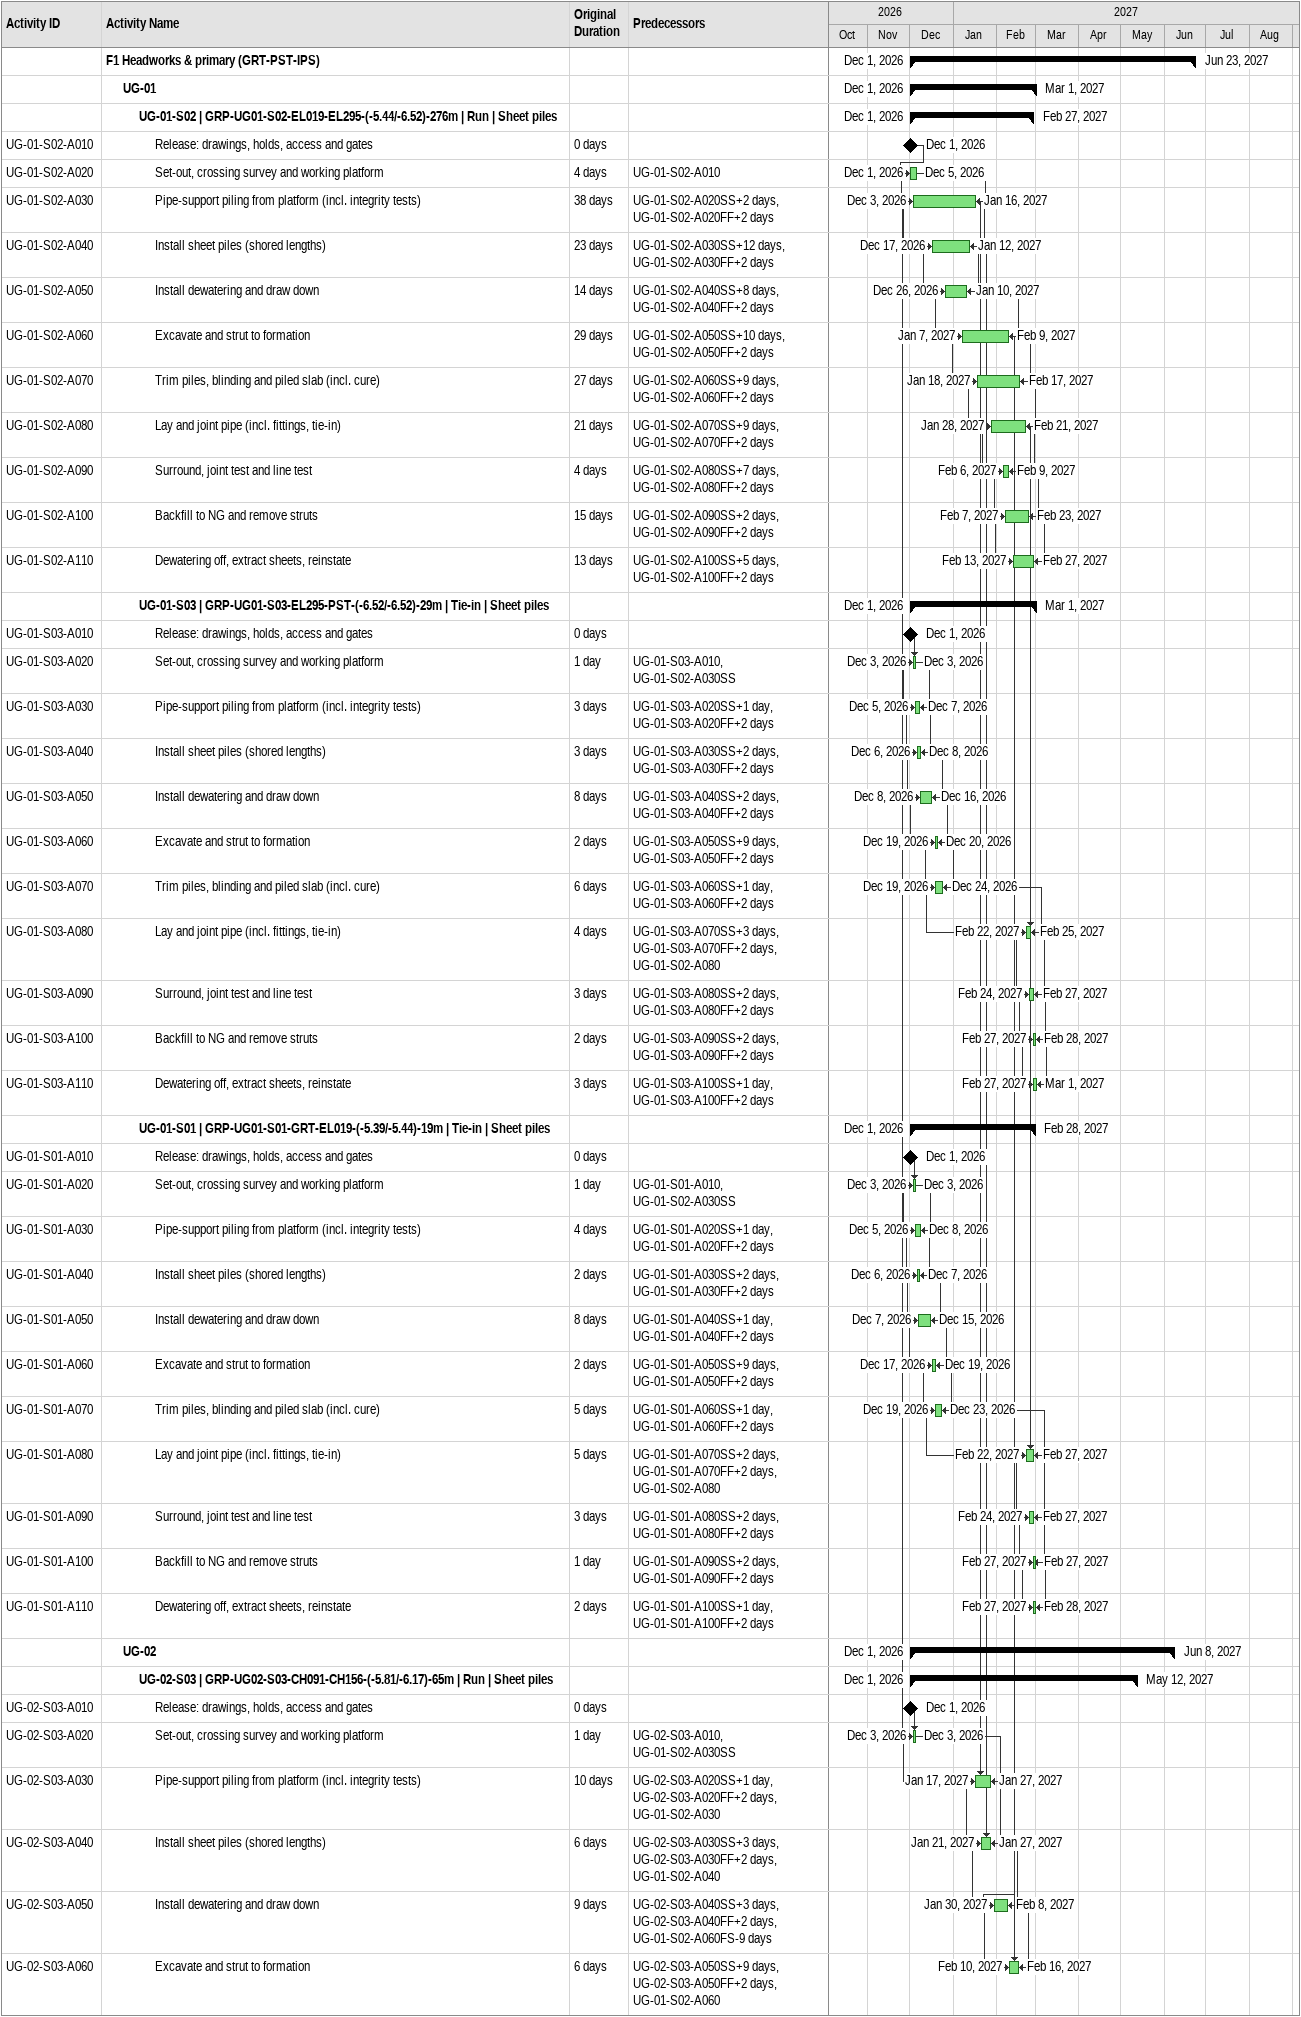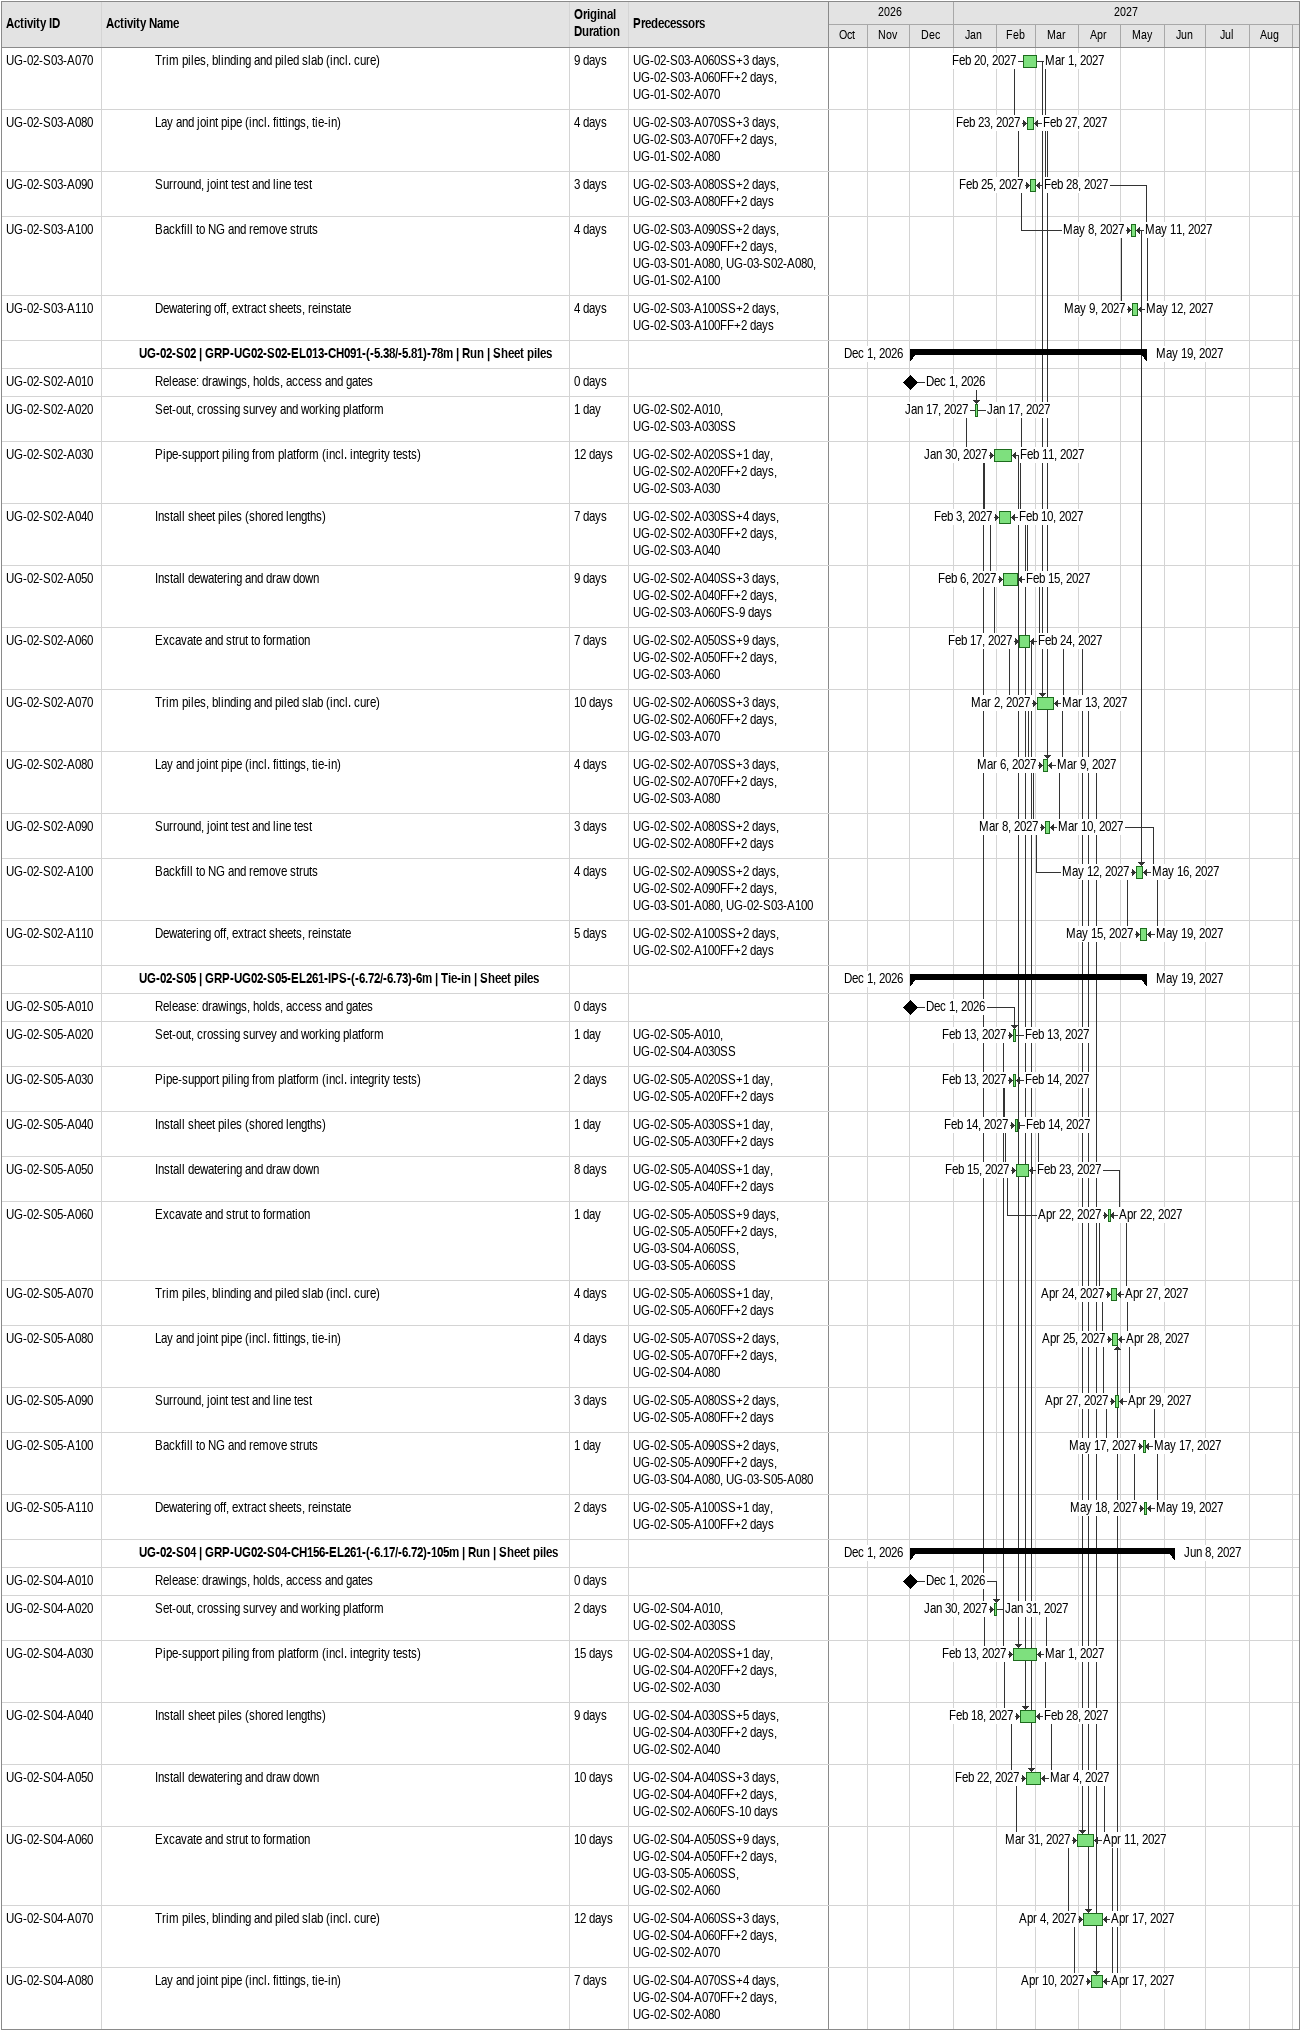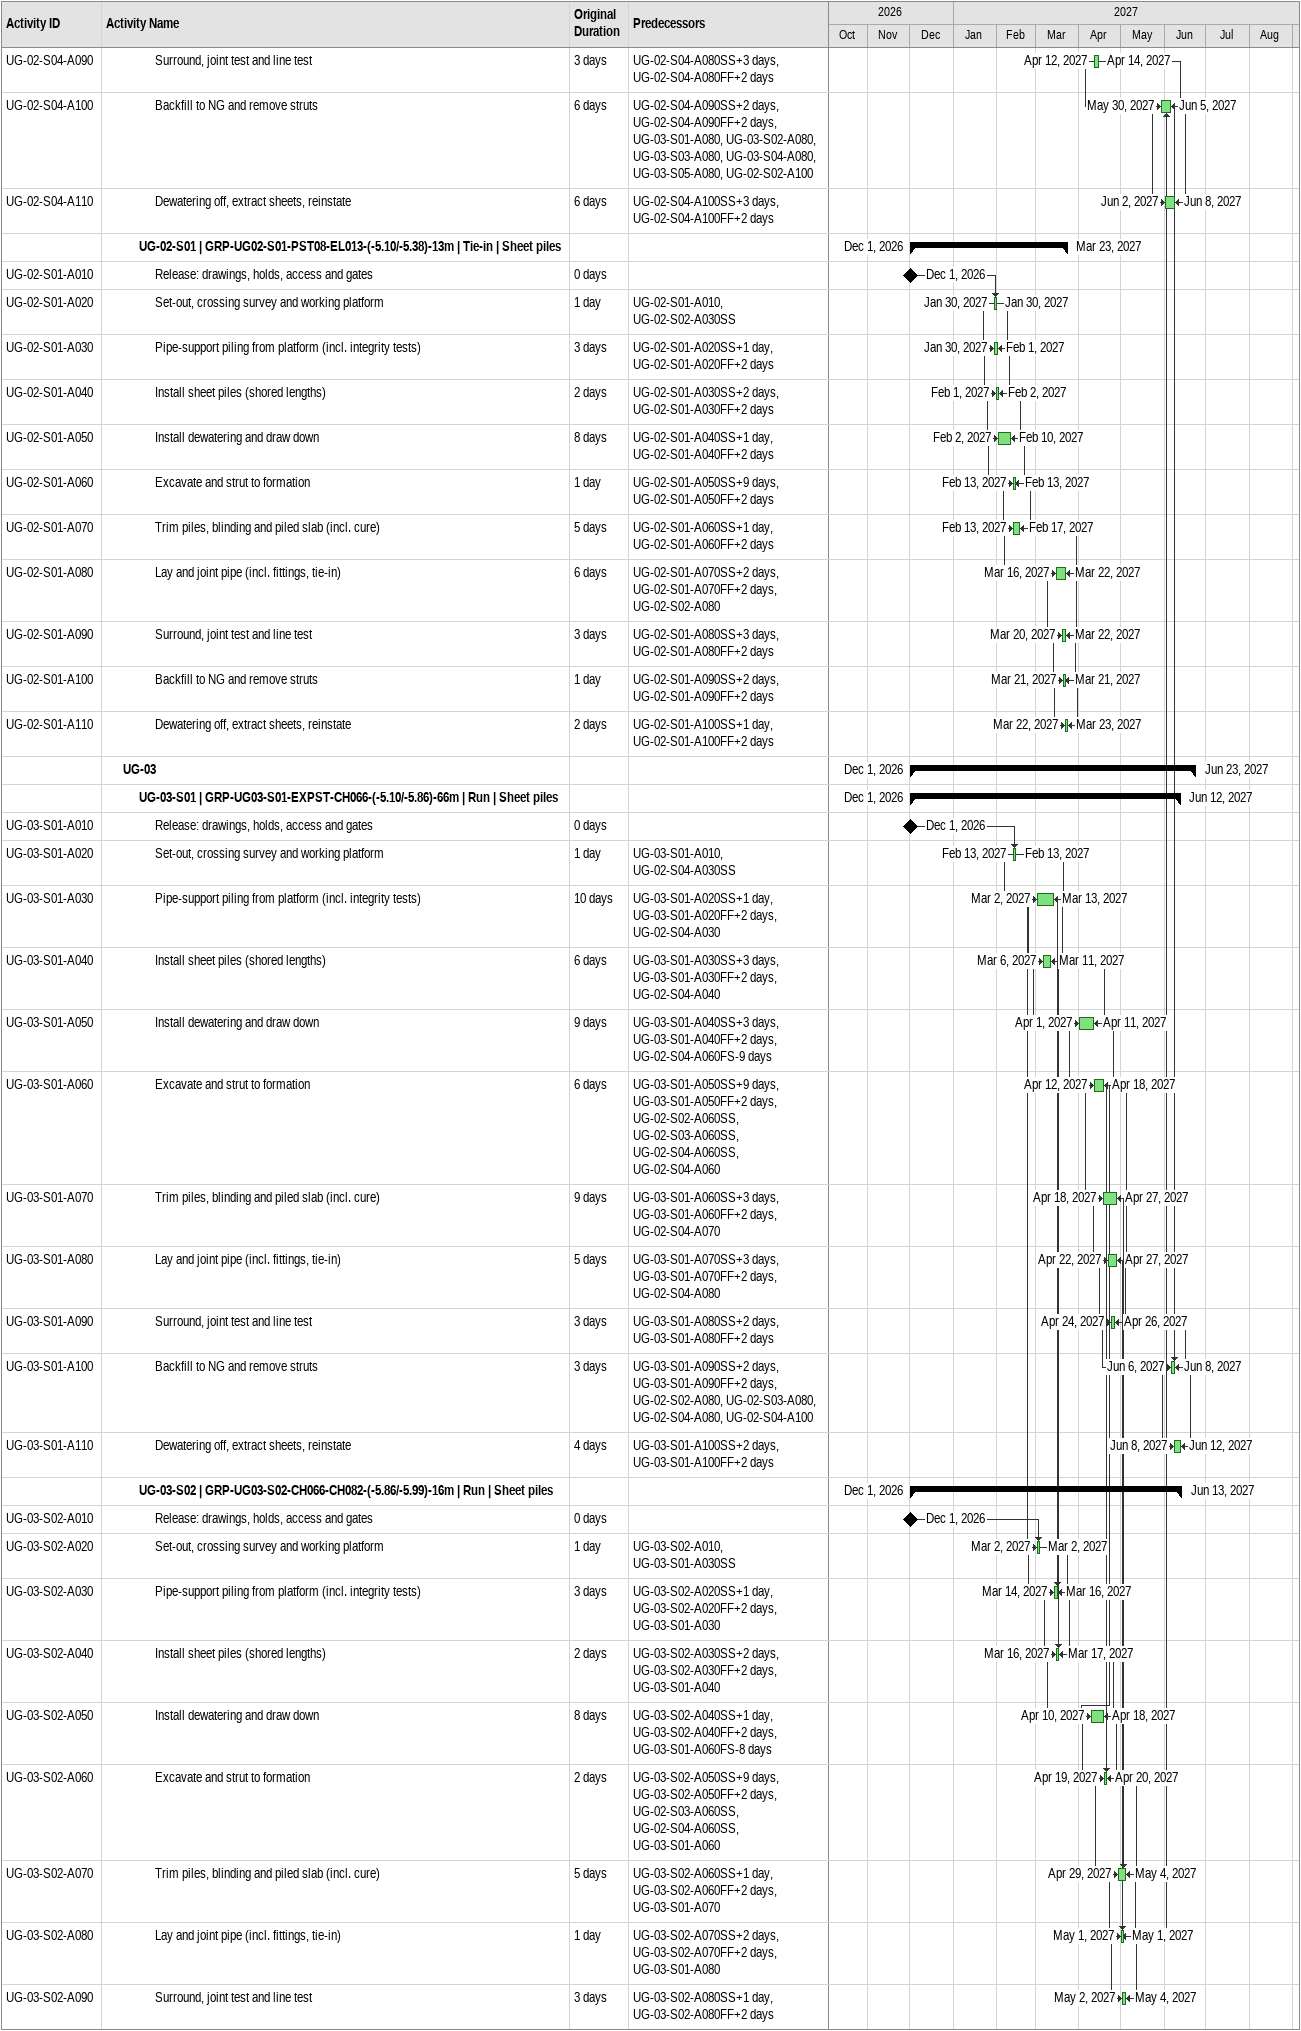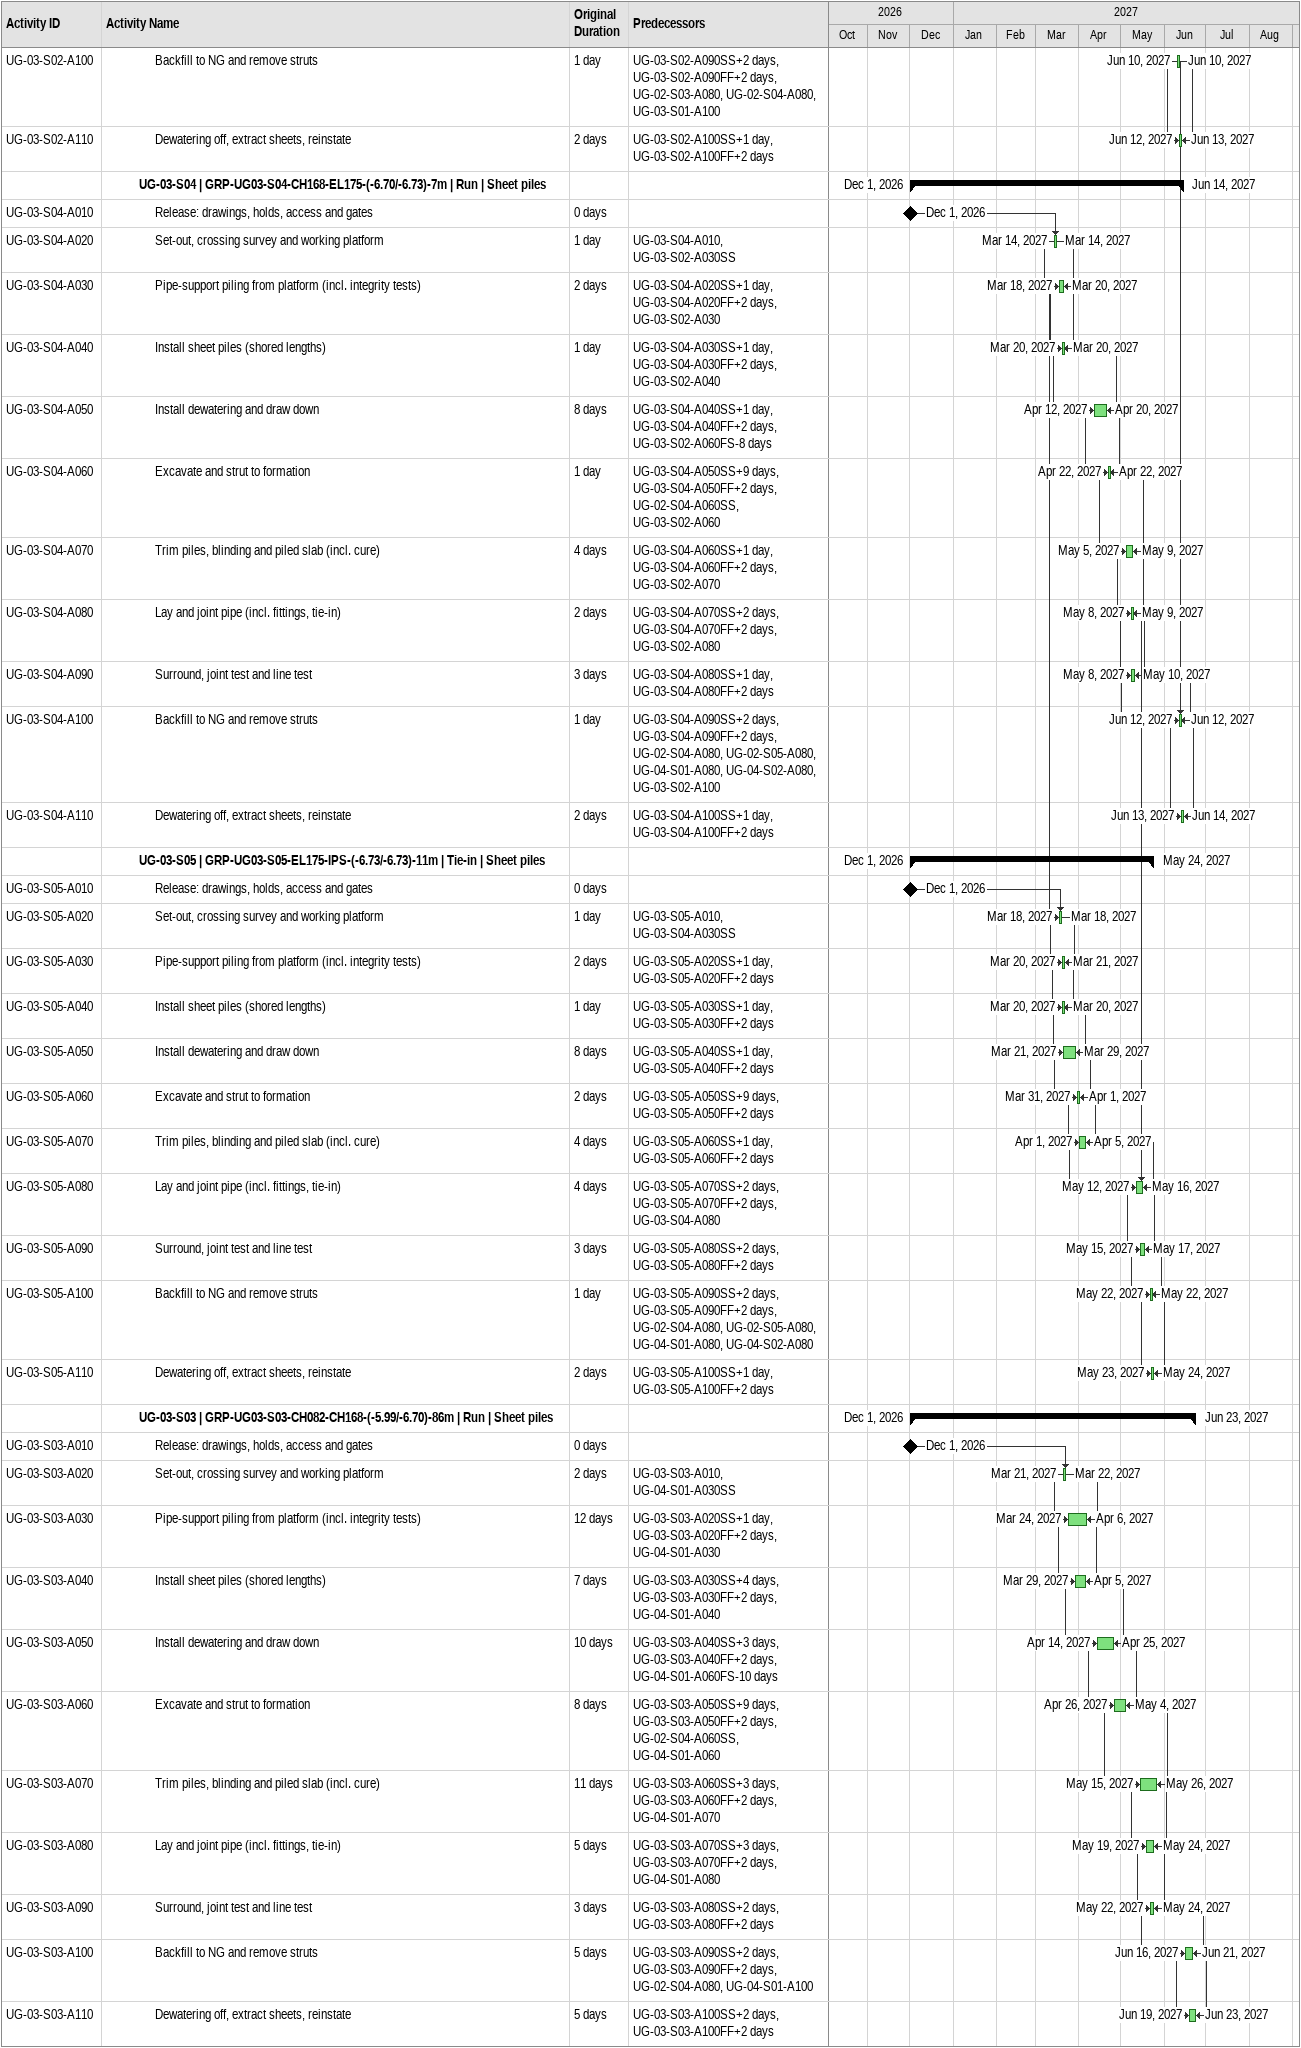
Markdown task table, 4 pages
| ID | Level | Task | Original duration | Start | Finish | Predecessors |
|---|---|---|---|---|---|---|
|  | 1 | **F1 Headworks & primary (GRT-PST-IPS)** |  | 2026-12-01 | 2027-06-23 |  |
|  | 2 | **UG-01** |  | 2026-12-01 | 2027-03-01 |  |
|  | 3 | **UG-01-S02 \| GRP-UG01-S02-EL019-EL295-(-5.44/-6.52)-276m \| Run \| Sheet piles** |  | 2026-12-01 | 2027-02-27 |  |
| UG-01-S02-A010 | 4 | Release: drawings, holds, access and gates | 0d | 2026-12-01 | 2026-12-01 |  |
| UG-01-S02-A020 | 4 | Set-out, crossing survey and working platform | 4d | 2026-12-01 | 2026-12-05 | UG-01-S02-A010 |
| UG-01-S02-A030 | 4 | Pipe-support piling from platform (incl. integrity tests) | 38d | 2026-12-03 | 2027-01-16 | UG-01-S02-A020SS+2d, UG-01-S02-A020FF+2d |
| UG-01-S02-A040 | 4 | Install sheet piles (shored lengths) | 23d | 2026-12-17 | 2027-01-12 | UG-01-S02-A030SS+12d, UG-01-S02-A030FF+2d |
| UG-01-S02-A050 | 4 | Install dewatering and draw down | 14d | 2026-12-26 | 2027-01-10 | UG-01-S02-A040SS+8d, UG-01-S02-A040FF+2d |
| UG-01-S02-A060 | 4 | Excavate and strut to formation | 29d | 2027-01-07 | 2027-02-09 | UG-01-S02-A050SS+10d, UG-01-S02-A050FF+2d |
| UG-01-S02-A070 | 4 | Trim piles, blinding and piled slab (incl. cure) | 27d | 2027-01-18 | 2027-02-17 | UG-01-S02-A060SS+9d, UG-01-S02-A060FF+2d |
| UG-01-S02-A080 | 4 | Lay and joint pipe (incl. fittings, tie-in) | 21d | 2027-01-28 | 2027-02-21 | UG-01-S02-A070SS+9d, UG-01-S02-A070FF+2d |
| UG-01-S02-A090 | 4 | Surround, joint test and line test | 4d | 2027-02-06 | 2027-02-09 | UG-01-S02-A080SS+7d, UG-01-S02-A080FF+2d |
| UG-01-S02-A100 | 4 | Backfill to NG and remove struts | 15d | 2027-02-07 | 2027-02-23 | UG-01-S02-A090SS+2d, UG-01-S02-A090FF+2d |
| UG-01-S02-A110 | 4 | Dewatering off, extract sheets, reinstate | 13d | 2027-02-13 | 2027-02-27 | UG-01-S02-A100SS+5d, UG-01-S02-A100FF+2d |
|  | 3 | **UG-01-S03 \| GRP-UG01-S03-EL295-PST-(-6.52/-6.52)-29m \| Tie-in \| Sheet piles** |  | 2026-12-01 | 2027-03-01 |  |
| UG-01-S03-A010 | 4 | Release: drawings, holds, access and gates | 0d | 2026-12-01 | 2026-12-01 |  |
| UG-01-S03-A020 | 4 | Set-out, crossing survey and working platform | 1d | 2026-12-03 | 2026-12-03 | UG-01-S03-A010, UG-01-S02-A030SS |
| UG-01-S03-A030 | 4 | Pipe-support piling from platform (incl. integrity tests) | 3d | 2026-12-05 | 2026-12-07 | UG-01-S03-A020SS+1d, UG-01-S03-A020FF+2d |
| UG-01-S03-A040 | 4 | Install sheet piles (shored lengths) | 3d | 2026-12-06 | 2026-12-08 | UG-01-S03-A030SS+2d, UG-01-S03-A030FF+2d |
| UG-01-S03-A050 | 4 | Install dewatering and draw down | 8d | 2026-12-08 | 2026-12-16 | UG-01-S03-A040SS+2d, UG-01-S03-A040FF+2d |
| UG-01-S03-A060 | 4 | Excavate and strut to formation | 2d | 2026-12-19 | 2026-12-20 | UG-01-S03-A050SS+9d, UG-01-S03-A050FF+2d |
| UG-01-S03-A070 | 4 | Trim piles, blinding and piled slab (incl. cure) | 6d | 2026-12-19 | 2026-12-24 | UG-01-S03-A060SS+1d, UG-01-S03-A060FF+2d |
| UG-01-S03-A080 | 4 | Lay and joint pipe (incl. fittings, tie-in) | 4d | 2027-02-22 | 2027-02-25 | UG-01-S03-A070SS+3d, UG-01-S03-A070FF+2d, UG-01-S02-A080 |
| UG-01-S03-A090 | 4 | Surround, joint test and line test | 3d | 2027-02-24 | 2027-02-27 | UG-01-S03-A080SS+2d, UG-01-S03-A080FF+2d |
| UG-01-S03-A100 | 4 | Backfill to NG and remove struts | 2d | 2027-02-27 | 2027-02-28 | UG-01-S03-A090SS+2d, UG-01-S03-A090FF+2d |
| UG-01-S03-A110 | 4 | Dewatering off, extract sheets, reinstate | 3d | 2027-02-27 | 2027-03-01 | UG-01-S03-A100SS+1d, UG-01-S03-A100FF+2d |
|  | 3 | **UG-01-S01 \| GRP-UG01-S01-GRT-EL019-(-5.39/-5.44)-19m \| Tie-in \| Sheet piles** |  | 2026-12-01 | 2027-02-28 |  |
| UG-01-S01-A010 | 4 | Release: drawings, holds, access and gates | 0d | 2026-12-01 | 2026-12-01 |  |
| UG-01-S01-A020 | 4 | Set-out, crossing survey and working platform | 1d | 2026-12-03 | 2026-12-03 | UG-01-S01-A010, UG-01-S02-A030SS |
| UG-01-S01-A030 | 4 | Pipe-support piling from platform (incl. integrity tests) | 4d | 2026-12-05 | 2026-12-08 | UG-01-S01-A020SS+1d, UG-01-S01-A020FF+2d |
| UG-01-S01-A040 | 4 | Install sheet piles (shored lengths) | 2d | 2026-12-06 | 2026-12-07 | UG-01-S01-A030SS+2d, UG-01-S01-A030FF+2d |
| UG-01-S01-A050 | 4 | Install dewatering and draw down | 8d | 2026-12-07 | 2026-12-15 | UG-01-S01-A040SS+1d, UG-01-S01-A040FF+2d |
| UG-01-S01-A060 | 4 | Excavate and strut to formation | 2d | 2026-12-17 | 2026-12-19 | UG-01-S01-A050SS+9d, UG-01-S01-A050FF+2d |
| UG-01-S01-A070 | 4 | Trim piles, blinding and piled slab (incl. cure) | 5d | 2026-12-19 | 2026-12-23 | UG-01-S01-A060SS+1d, UG-01-S01-A060FF+2d |
| UG-01-S01-A080 | 4 | Lay and joint pipe (incl. fittings, tie-in) | 5d | 2027-02-22 | 2027-02-27 | UG-01-S01-A070SS+2d, UG-01-S01-A070FF+2d, UG-01-S02-A080 |
| UG-01-S01-A090 | 4 | Surround, joint test and line test | 3d | 2027-02-24 | 2027-02-27 | UG-01-S01-A080SS+2d, UG-01-S01-A080FF+2d |
| UG-01-S01-A100 | 4 | Backfill to NG and remove struts | 1d | 2027-02-27 | 2027-02-27 | UG-01-S01-A090SS+2d, UG-01-S01-A090FF+2d |
| UG-01-S01-A110 | 4 | Dewatering off, extract sheets, reinstate | 2d | 2027-02-27 | 2027-02-28 | UG-01-S01-A100SS+1d, UG-01-S01-A100FF+2d |
|  | 2 | **UG-02** |  | 2026-12-01 | 2027-06-08 |  |
|  | 3 | **UG-02-S03 \| GRP-UG02-S03-CH091-CH156-(-5.81/-6.17)-65m \| Run \| Sheet piles** |  | 2026-12-01 | 2027-05-12 |  |
| UG-02-S03-A010 | 4 | Release: drawings, holds, access and gates | 0d | 2026-12-01 | 2026-12-01 |  |
| UG-02-S03-A020 | 4 | Set-out, crossing survey and working platform | 1d | 2026-12-03 | 2026-12-03 | UG-02-S03-A010, UG-01-S02-A030SS |
| UG-02-S03-A030 | 4 | Pipe-support piling from platform (incl. integrity tests) | 10d | 2027-01-17 | 2027-01-27 | UG-02-S03-A020SS+1d, UG-02-S03-A020FF+2d, UG-01-S02-A030 |
| UG-02-S03-A040 | 4 | Install sheet piles (shored lengths) | 6d | 2027-01-21 | 2027-01-27 | UG-02-S03-A030SS+3d, UG-02-S03-A030FF+2d, UG-01-S02-A040 |
| UG-02-S03-A050 | 4 | Install dewatering and draw down | 9d | 2027-01-30 | 2027-02-08 | UG-02-S03-A040SS+3d, UG-02-S03-A040FF+2d, UG-01-S02-A060FS-9d |
| UG-02-S03-A060 | 4 | Excavate and strut to formation | 6d | 2027-02-10 | 2027-02-16 | UG-02-S03-A050SS+9d, UG-02-S03-A050FF+2d, UG-01-S02-A060 |
| UG-02-S03-A070 | 4 | Trim piles, blinding and piled slab (incl. cure) | 9d | 2027-02-20 | 2027-03-01 | UG-02-S03-A060SS+3d, UG-02-S03-A060FF+2d, UG-01-S02-A070 |
| UG-02-S03-A080 | 4 | Lay and joint pipe (incl. fittings, tie-in) | 4d | 2027-02-23 | 2027-02-27 | UG-02-S03-A070SS+3d, UG-02-S03-A070FF+2d, UG-01-S02-A080 |
| UG-02-S03-A090 | 4 | Surround, joint test and line test | 3d | 2027-02-25 | 2027-02-28 | UG-02-S03-A080SS+2d, UG-02-S03-A080FF+2d |
| UG-02-S03-A100 | 4 | Backfill to NG and remove struts | 4d | 2027-05-08 | 2027-05-11 | UG-02-S03-A090SS+2d, UG-02-S03-A090FF+2d, UG-03-S01-A080, UG-03-S02-A080, UG-01-S02-A100 |
| UG-02-S03-A110 | 4 | Dewatering off, extract sheets, reinstate | 4d | 2027-05-09 | 2027-05-12 | UG-02-S03-A100SS+2d, UG-02-S03-A100FF+2d |
|  | 3 | **UG-02-S02 \| GRP-UG02-S02-EL013-CH091-(-5.38/-5.81)-78m \| Run \| Sheet piles** |  | 2026-12-01 | 2027-05-19 |  |
| UG-02-S02-A010 | 4 | Release: drawings, holds, access and gates | 0d | 2026-12-01 | 2026-12-01 |  |
| UG-02-S02-A020 | 4 | Set-out, crossing survey and working platform | 1d | 2027-01-17 | 2027-01-17 | UG-02-S02-A010, UG-02-S03-A030SS |
| UG-02-S02-A030 | 4 | Pipe-support piling from platform (incl. integrity tests) | 12d | 2027-01-30 | 2027-02-11 | UG-02-S02-A020SS+1d, UG-02-S02-A020FF+2d, UG-02-S03-A030 |
| UG-02-S02-A040 | 4 | Install sheet piles (shored lengths) | 7d | 2027-02-03 | 2027-02-10 | UG-02-S02-A030SS+4d, UG-02-S02-A030FF+2d, UG-02-S03-A040 |
| UG-02-S02-A050 | 4 | Install dewatering and draw down | 9d | 2027-02-06 | 2027-02-15 | UG-02-S02-A040SS+3d, UG-02-S02-A040FF+2d, UG-02-S03-A060FS-9d |
| UG-02-S02-A060 | 4 | Excavate and strut to formation | 7d | 2027-02-17 | 2027-02-24 | UG-02-S02-A050SS+9d, UG-02-S02-A050FF+2d, UG-02-S03-A060 |
| UG-02-S02-A070 | 4 | Trim piles, blinding and piled slab (incl. cure) | 10d | 2027-03-02 | 2027-03-13 | UG-02-S02-A060SS+3d, UG-02-S02-A060FF+2d, UG-02-S03-A070 |
| UG-02-S02-A080 | 4 | Lay and joint pipe (incl. fittings, tie-in) | 4d | 2027-03-06 | 2027-03-09 | UG-02-S02-A070SS+3d, UG-02-S02-A070FF+2d, UG-02-S03-A080 |
| UG-02-S02-A090 | 4 | Surround, joint test and line test | 3d | 2027-03-08 | 2027-03-10 | UG-02-S02-A080SS+2d, UG-02-S02-A080FF+2d |
| UG-02-S02-A100 | 4 | Backfill to NG and remove struts | 4d | 2027-05-12 | 2027-05-16 | UG-02-S02-A090SS+2d, UG-02-S02-A090FF+2d, UG-03-S01-A080, UG-02-S03-A100 |
| UG-02-S02-A110 | 4 | Dewatering off, extract sheets, reinstate | 5d | 2027-05-15 | 2027-05-19 | UG-02-S02-A100SS+2d, UG-02-S02-A100FF+2d |
|  | 3 | **UG-02-S05 \| GRP-UG02-S05-EL261-IPS-(-6.72/-6.73)-6m \| Tie-in \| Sheet piles** |  | 2026-12-01 | 2027-05-19 |  |
| UG-02-S05-A010 | 4 | Release: drawings, holds, access and gates | 0d | 2026-12-01 | 2026-12-01 |  |
| UG-02-S05-A020 | 4 | Set-out, crossing survey and working platform | 1d | 2027-02-13 | 2027-02-13 | UG-02-S05-A010, UG-02-S04-A030SS |
| UG-02-S05-A030 | 4 | Pipe-support piling from platform (incl. integrity tests) | 2d | 2027-02-13 | 2027-02-14 | UG-02-S05-A020SS+1d, UG-02-S05-A020FF+2d |
| UG-02-S05-A040 | 4 | Install sheet piles (shored lengths) | 1d | 2027-02-14 | 2027-02-14 | UG-02-S05-A030SS+1d, UG-02-S05-A030FF+2d |
| UG-02-S05-A050 | 4 | Install dewatering and draw down | 8d | 2027-02-15 | 2027-02-23 | UG-02-S05-A040SS+1d, UG-02-S05-A040FF+2d |
| UG-02-S05-A060 | 4 | Excavate and strut to formation | 1d | 2027-04-22 | 2027-04-22 | UG-02-S05-A050SS+9d, UG-02-S05-A050FF+2d, UG-03-S04-A060SS, UG-03-S05-A060SS |
| UG-02-S05-A070 | 4 | Trim piles, blinding and piled slab (incl. cure) | 4d | 2027-04-24 | 2027-04-27 | UG-02-S05-A060SS+1d, UG-02-S05-A060FF+2d |
| UG-02-S05-A080 | 4 | Lay and joint pipe (incl. fittings, tie-in) | 4d | 2027-04-25 | 2027-04-28 | UG-02-S05-A070SS+2d, UG-02-S05-A070FF+2d, UG-02-S04-A080 |
| UG-02-S05-A090 | 4 | Surround, joint test and line test | 3d | 2027-04-27 | 2027-04-29 | UG-02-S05-A080SS+2d, UG-02-S05-A080FF+2d |
| UG-02-S05-A100 | 4 | Backfill to NG and remove struts | 1d | 2027-05-17 | 2027-05-17 | UG-02-S05-A090SS+2d, UG-02-S05-A090FF+2d, UG-03-S04-A080, UG-03-S05-A080 |
| UG-02-S05-A110 | 4 | Dewatering off, extract sheets, reinstate | 2d | 2027-05-18 | 2027-05-19 | UG-02-S05-A100SS+1d, UG-02-S05-A100FF+2d |
|  | 3 | **UG-02-S04 \| GRP-UG02-S04-CH156-EL261-(-6.17/-6.72)-105m \| Run \| Sheet piles** |  | 2026-12-01 | 2027-06-08 |  |
| UG-02-S04-A010 | 4 | Release: drawings, holds, access and gates | 0d | 2026-12-01 | 2026-12-01 |  |
| UG-02-S04-A020 | 4 | Set-out, crossing survey and working platform | 2d | 2027-01-30 | 2027-01-31 | UG-02-S04-A010, UG-02-S02-A030SS |
| UG-02-S04-A030 | 4 | Pipe-support piling from platform (incl. integrity tests) | 15d | 2027-02-13 | 2027-03-01 | UG-02-S04-A020SS+1d, UG-02-S04-A020FF+2d, UG-02-S02-A030 |
| UG-02-S04-A040 | 4 | Install sheet piles (shored lengths) | 9d | 2027-02-18 | 2027-02-28 | UG-02-S04-A030SS+5d, UG-02-S04-A030FF+2d, UG-02-S02-A040 |
| UG-02-S04-A050 | 4 | Install dewatering and draw down | 10d | 2027-02-22 | 2027-03-04 | UG-02-S04-A040SS+3d, UG-02-S04-A040FF+2d, UG-02-S02-A060FS-10d |
| UG-02-S04-A060 | 4 | Excavate and strut to formation | 10d | 2027-03-31 | 2027-04-11 | UG-02-S04-A050SS+9d, UG-02-S04-A050FF+2d, UG-03-S05-A060SS, UG-02-S02-A060 |
| UG-02-S04-A070 | 4 | Trim piles, blinding and piled slab (incl. cure) | 12d | 2027-04-04 | 2027-04-17 | UG-02-S04-A060SS+3d, UG-02-S04-A060FF+2d, UG-02-S02-A070 |
| UG-02-S04-A080 | 4 | Lay and joint pipe (incl. fittings, tie-in) | 7d | 2027-04-10 | 2027-04-17 | UG-02-S04-A070SS+4d, UG-02-S04-A070FF+2d, UG-02-S02-A080 |
| UG-02-S04-A090 | 4 | Surround, joint test and line test | 3d | 2027-04-12 | 2027-04-14 | UG-02-S04-A080SS+3d, UG-02-S04-A080FF+2d |
| UG-02-S04-A100 | 4 | Backfill to NG and remove struts | 6d | 2027-05-30 | 2027-06-05 | UG-02-S04-A090SS+2d, UG-02-S04-A090FF+2d, UG-03-S01-A080, UG-03-S02-A080, UG-03-S03-A080, UG-03-S04-A080, UG-03-S05-A080, UG-02-S02-A100 |
| UG-02-S04-A110 | 4 | Dewatering off, extract sheets, reinstate | 6d | 2027-06-02 | 2027-06-08 | UG-02-S04-A100SS+3d, UG-02-S04-A100FF+2d |
|  | 3 | **UG-02-S01 \| GRP-UG02-S01-PST08-EL013-(-5.10/-5.38)-13m \| Tie-in \| Sheet piles** |  | 2026-12-01 | 2027-03-23 |  |
| UG-02-S01-A010 | 4 | Release: drawings, holds, access and gates | 0d | 2026-12-01 | 2026-12-01 |  |
| UG-02-S01-A020 | 4 | Set-out, crossing survey and working platform | 1d | 2027-01-30 | 2027-01-30 | UG-02-S01-A010, UG-02-S02-A030SS |
| UG-02-S01-A030 | 4 | Pipe-support piling from platform (incl. integrity tests) | 3d | 2027-01-30 | 2027-02-01 | UG-02-S01-A020SS+1d, UG-02-S01-A020FF+2d |
| UG-02-S01-A040 | 4 | Install sheet piles (shored lengths) | 2d | 2027-02-01 | 2027-02-02 | UG-02-S01-A030SS+2d, UG-02-S01-A030FF+2d |
| UG-02-S01-A050 | 4 | Install dewatering and draw down | 8d | 2027-02-02 | 2027-02-10 | UG-02-S01-A040SS+1d, UG-02-S01-A040FF+2d |
| UG-02-S01-A060 | 4 | Excavate and strut to formation | 1d | 2027-02-13 | 2027-02-13 | UG-02-S01-A050SS+9d, UG-02-S01-A050FF+2d |
| UG-02-S01-A070 | 4 | Trim piles, blinding and piled slab (incl. cure) | 5d | 2027-02-13 | 2027-02-17 | UG-02-S01-A060SS+1d, UG-02-S01-A060FF+2d |
| UG-02-S01-A080 | 4 | Lay and joint pipe (incl. fittings, tie-in) | 6d | 2027-03-16 | 2027-03-22 | UG-02-S01-A070SS+2d, UG-02-S01-A070FF+2d, UG-02-S02-A080 |
| UG-02-S01-A090 | 4 | Surround, joint test and line test | 3d | 2027-03-20 | 2027-03-22 | UG-02-S01-A080SS+3d, UG-02-S01-A080FF+2d |
| UG-02-S01-A100 | 4 | Backfill to NG and remove struts | 1d | 2027-03-21 | 2027-03-21 | UG-02-S01-A090SS+2d, UG-02-S01-A090FF+2d |
| UG-02-S01-A110 | 4 | Dewatering off, extract sheets, reinstate | 2d | 2027-03-22 | 2027-03-23 | UG-02-S01-A100SS+1d, UG-02-S01-A100FF+2d |
|  | 2 | **UG-03** |  | 2026-12-01 | 2027-06-23 |  |
|  | 3 | **UG-03-S01 \| GRP-UG03-S01-EXPST-CH066-(-5.10/-5.86)-66m \| Run \| Sheet piles** |  | 2026-12-01 | 2027-06-12 |  |
| UG-03-S01-A010 | 4 | Release: drawings, holds, access and gates | 0d | 2026-12-01 | 2026-12-01 |  |
| UG-03-S01-A020 | 4 | Set-out, crossing survey and working platform | 1d | 2027-02-13 | 2027-02-13 | UG-03-S01-A010, UG-02-S04-A030SS |
| UG-03-S01-A030 | 4 | Pipe-support piling from platform (incl. integrity tests) | 10d | 2027-03-02 | 2027-03-13 | UG-03-S01-A020SS+1d, UG-03-S01-A020FF+2d, UG-02-S04-A030 |
| UG-03-S01-A040 | 4 | Install sheet piles (shored lengths) | 6d | 2027-03-06 | 2027-03-11 | UG-03-S01-A030SS+3d, UG-03-S01-A030FF+2d, UG-02-S04-A040 |
| UG-03-S01-A050 | 4 | Install dewatering and draw down | 9d | 2027-04-01 | 2027-04-11 | UG-03-S01-A040SS+3d, UG-03-S01-A040FF+2d, UG-02-S04-A060FS-9d |
| UG-03-S01-A060 | 4 | Excavate and strut to formation | 6d | 2027-04-12 | 2027-04-18 | UG-03-S01-A050SS+9d, UG-03-S01-A050FF+2d, UG-02-S02-A060SS, UG-02-S03-A060SS, UG-02-S04-A060SS, UG-02-S04-A060 |
| UG-03-S01-A070 | 4 | Trim piles, blinding and piled slab (incl. cure) | 9d | 2027-04-18 | 2027-04-27 | UG-03-S01-A060SS+3d, UG-03-S01-A060FF+2d, UG-02-S04-A070 |
| UG-03-S01-A080 | 4 | Lay and joint pipe (incl. fittings, tie-in) | 5d | 2027-04-22 | 2027-04-27 | UG-03-S01-A070SS+3d, UG-03-S01-A070FF+2d, UG-02-S04-A080 |
| UG-03-S01-A090 | 4 | Surround, joint test and line test | 3d | 2027-04-24 | 2027-04-26 | UG-03-S01-A080SS+2d, UG-03-S01-A080FF+2d |
| UG-03-S01-A100 | 4 | Backfill to NG and remove struts | 3d | 2027-06-06 | 2027-06-08 | UG-03-S01-A090SS+2d, UG-03-S01-A090FF+2d, UG-02-S02-A080, UG-02-S03-A080, UG-02-S04-A080, UG-02-S04-A100 |
| UG-03-S01-A110 | 4 | Dewatering off, extract sheets, reinstate | 4d | 2027-06-08 | 2027-06-12 | UG-03-S01-A100SS+2d, UG-03-S01-A100FF+2d |
|  | 3 | **UG-03-S02 \| GRP-UG03-S02-CH066-CH082-(-5.86/-5.99)-16m \| Run \| Sheet piles** |  | 2026-12-01 | 2027-06-13 |  |
| UG-03-S02-A010 | 4 | Release: drawings, holds, access and gates | 0d | 2026-12-01 | 2026-12-01 |  |
| UG-03-S02-A020 | 4 | Set-out, crossing survey and working platform | 1d | 2027-03-02 | 2027-03-02 | UG-03-S02-A010, UG-03-S01-A030SS |
| UG-03-S02-A030 | 4 | Pipe-support piling from platform (incl. integrity tests) | 3d | 2027-03-14 | 2027-03-16 | UG-03-S02-A020SS+1d, UG-03-S02-A020FF+2d, UG-03-S01-A030 |
| UG-03-S02-A040 | 4 | Install sheet piles (shored lengths) | 2d | 2027-03-16 | 2027-03-17 | UG-03-S02-A030SS+2d, UG-03-S02-A030FF+2d, UG-03-S01-A040 |
| UG-03-S02-A050 | 4 | Install dewatering and draw down | 8d | 2027-04-10 | 2027-04-18 | UG-03-S02-A040SS+1d, UG-03-S02-A040FF+2d, UG-03-S01-A060FS-8d |
| UG-03-S02-A060 | 4 | Excavate and strut to formation | 2d | 2027-04-19 | 2027-04-20 | UG-03-S02-A050SS+9d, UG-03-S02-A050FF+2d, UG-02-S03-A060SS, UG-02-S04-A060SS, UG-03-S01-A060 |
| UG-03-S02-A070 | 4 | Trim piles, blinding and piled slab (incl. cure) | 5d | 2027-04-29 | 2027-05-04 | UG-03-S02-A060SS+1d, UG-03-S02-A060FF+2d, UG-03-S01-A070 |
| UG-03-S02-A080 | 4 | Lay and joint pipe (incl. fittings, tie-in) | 1d | 2027-05-01 | 2027-05-01 | UG-03-S02-A070SS+2d, UG-03-S02-A070FF+2d, UG-03-S01-A080 |
| UG-03-S02-A090 | 4 | Surround, joint test and line test | 3d | 2027-05-02 | 2027-05-04 | UG-03-S02-A080SS+1d, UG-03-S02-A080FF+2d |
| UG-03-S02-A100 | 4 | Backfill to NG and remove struts | 1d | 2027-06-10 | 2027-06-10 | UG-03-S02-A090SS+2d, UG-03-S02-A090FF+2d, UG-02-S03-A080, UG-02-S04-A080, UG-03-S01-A100 |
| UG-03-S02-A110 | 4 | Dewatering off, extract sheets, reinstate | 2d | 2027-06-12 | 2027-06-13 | UG-03-S02-A100SS+1d, UG-03-S02-A100FF+2d |
|  | 3 | **UG-03-S04 \| GRP-UG03-S04-CH168-EL175-(-6.70/-6.73)-7m \| Run \| Sheet piles** |  | 2026-12-01 | 2027-06-14 |  |
| UG-03-S04-A010 | 4 | Release: drawings, holds, access and gates | 0d | 2026-12-01 | 2026-12-01 |  |
| UG-03-S04-A020 | 4 | Set-out, crossing survey and working platform | 1d | 2027-03-14 | 2027-03-14 | UG-03-S04-A010, UG-03-S02-A030SS |
| UG-03-S04-A030 | 4 | Pipe-support piling from platform (incl. integrity tests) | 2d | 2027-03-18 | 2027-03-20 | UG-03-S04-A020SS+1d, UG-03-S04-A020FF+2d, UG-03-S02-A030 |
| UG-03-S04-A040 | 4 | Install sheet piles (shored lengths) | 1d | 2027-03-20 | 2027-03-20 | UG-03-S04-A030SS+1d, UG-03-S04-A030FF+2d, UG-03-S02-A040 |
| UG-03-S04-A050 | 4 | Install dewatering and draw down | 8d | 2027-04-12 | 2027-04-20 | UG-03-S04-A040SS+1d, UG-03-S04-A040FF+2d, UG-03-S02-A060FS-8d |
| UG-03-S04-A060 | 4 | Excavate and strut to formation | 1d | 2027-04-22 | 2027-04-22 | UG-03-S04-A050SS+9d, UG-03-S04-A050FF+2d, UG-02-S04-A060SS, UG-03-S02-A060 |
| UG-03-S04-A070 | 4 | Trim piles, blinding and piled slab (incl. cure) | 4d | 2027-05-05 | 2027-05-09 | UG-03-S04-A060SS+1d, UG-03-S04-A060FF+2d, UG-03-S02-A070 |
| UG-03-S04-A080 | 4 | Lay and joint pipe (incl. fittings, tie-in) | 2d | 2027-05-08 | 2027-05-09 | UG-03-S04-A070SS+2d, UG-03-S04-A070FF+2d, UG-03-S02-A080 |
| UG-03-S04-A090 | 4 | Surround, joint test and line test | 3d | 2027-05-08 | 2027-05-10 | UG-03-S04-A080SS+1d, UG-03-S04-A080FF+2d |
| UG-03-S04-A100 | 4 | Backfill to NG and remove struts | 1d | 2027-06-12 | 2027-06-12 | UG-03-S04-A090SS+2d, UG-03-S04-A090FF+2d, UG-02-S04-A080, UG-02-S05-A080, UG-04-S01-A080, UG-04-S02-A080, UG-03-S02-A100 |
| UG-03-S04-A110 | 4 | Dewatering off, extract sheets, reinstate | 2d | 2027-06-13 | 2027-06-14 | UG-03-S04-A100SS+1d, UG-03-S04-A100FF+2d |
|  | 3 | **UG-03-S05 \| GRP-UG03-S05-EL175-IPS-(-6.73/-6.73)-11m \| Tie-in \| Sheet piles** |  | 2026-12-01 | 2027-05-24 |  |
| UG-03-S05-A010 | 4 | Release: drawings, holds, access and gates | 0d | 2026-12-01 | 2026-12-01 |  |
| UG-03-S05-A020 | 4 | Set-out, crossing survey and working platform | 1d | 2027-03-18 | 2027-03-18 | UG-03-S05-A010, UG-03-S04-A030SS |
| UG-03-S05-A030 | 4 | Pipe-support piling from platform (incl. integrity tests) | 2d | 2027-03-20 | 2027-03-21 | UG-03-S05-A020SS+1d, UG-03-S05-A020FF+2d |
| UG-03-S05-A040 | 4 | Install sheet piles (shored lengths) | 1d | 2027-03-20 | 2027-03-20 | UG-03-S05-A030SS+1d, UG-03-S05-A030FF+2d |
| UG-03-S05-A050 | 4 | Install dewatering and draw down | 8d | 2027-03-21 | 2027-03-29 | UG-03-S05-A040SS+1d, UG-03-S05-A040FF+2d |
| UG-03-S05-A060 | 4 | Excavate and strut to formation | 2d | 2027-03-31 | 2027-04-01 | UG-03-S05-A050SS+9d, UG-03-S05-A050FF+2d |
| UG-03-S05-A070 | 4 | Trim piles, blinding and piled slab (incl. cure) | 4d | 2027-04-01 | 2027-04-05 | UG-03-S05-A060SS+1d, UG-03-S05-A060FF+2d |
| UG-03-S05-A080 | 4 | Lay and joint pipe (incl. fittings, tie-in) | 4d | 2027-05-12 | 2027-05-16 | UG-03-S05-A070SS+2d, UG-03-S05-A070FF+2d, UG-03-S04-A080 |
| UG-03-S05-A090 | 4 | Surround, joint test and line test | 3d | 2027-05-15 | 2027-05-17 | UG-03-S05-A080SS+2d, UG-03-S05-A080FF+2d |
| UG-03-S05-A100 | 4 | Backfill to NG and remove struts | 1d | 2027-05-22 | 2027-05-22 | UG-03-S05-A090SS+2d, UG-03-S05-A090FF+2d, UG-02-S04-A080, UG-02-S05-A080, UG-04-S01-A080, UG-04-S02-A080 |
| UG-03-S05-A110 | 4 | Dewatering off, extract sheets, reinstate | 2d | 2027-05-23 | 2027-05-24 | UG-03-S05-A100SS+1d, UG-03-S05-A100FF+2d |
|  | 3 | **UG-03-S03 \| GRP-UG03-S03-CH082-CH168-(-5.99/-6.70)-86m \| Run \| Sheet piles** |  | 2026-12-01 | 2027-06-23 |  |
| UG-03-S03-A010 | 4 | Release: drawings, holds, access and gates | 0d | 2026-12-01 | 2026-12-01 |  |
| UG-03-S03-A020 | 4 | Set-out, crossing survey and working platform | 2d | 2027-03-21 | 2027-03-22 | UG-03-S03-A010, UG-04-S01-A030SS |
| UG-03-S03-A030 | 4 | Pipe-support piling from platform (incl. integrity tests) | 12d | 2027-03-24 | 2027-04-06 | UG-03-S03-A020SS+1d, UG-03-S03-A020FF+2d, UG-04-S01-A030 |
| UG-03-S03-A040 | 4 | Install sheet piles (shored lengths) | 7d | 2027-03-29 | 2027-04-05 | UG-03-S03-A030SS+4d, UG-03-S03-A030FF+2d, UG-04-S01-A040 |
| UG-03-S03-A050 | 4 | Install dewatering and draw down | 10d | 2027-04-14 | 2027-04-25 | UG-03-S03-A040SS+3d, UG-03-S03-A040FF+2d, UG-04-S01-A060FS-10d |
| UG-03-S03-A060 | 4 | Excavate and strut to formation | 8d | 2027-04-26 | 2027-05-04 | UG-03-S03-A050SS+9d, UG-03-S03-A050FF+2d, UG-02-S04-A060SS, UG-04-S01-A060 |
| UG-03-S03-A070 | 4 | Trim piles, blinding and piled slab (incl. cure) | 11d | 2027-05-15 | 2027-05-26 | UG-03-S03-A060SS+3d, UG-03-S03-A060FF+2d, UG-04-S01-A070 |
| UG-03-S03-A080 | 4 | Lay and joint pipe (incl. fittings, tie-in) | 5d | 2027-05-19 | 2027-05-24 | UG-03-S03-A070SS+3d, UG-03-S03-A070FF+2d, UG-04-S01-A080 |
| UG-03-S03-A090 | 4 | Surround, joint test and line test | 3d | 2027-05-22 | 2027-05-24 | UG-03-S03-A080SS+2d, UG-03-S03-A080FF+2d |
| UG-03-S03-A100 | 4 | Backfill to NG and remove struts | 5d | 2027-06-16 | 2027-06-21 | UG-03-S03-A090SS+2d, UG-03-S03-A090FF+2d, UG-02-S04-A080, UG-04-S01-A100 |
| UG-03-S03-A110 | 4 | Dewatering off, extract sheets, reinstate | 5d | 2027-06-19 | 2027-06-23 | UG-03-S03-A100SS+2d, UG-03-S03-A100FF+2d |
